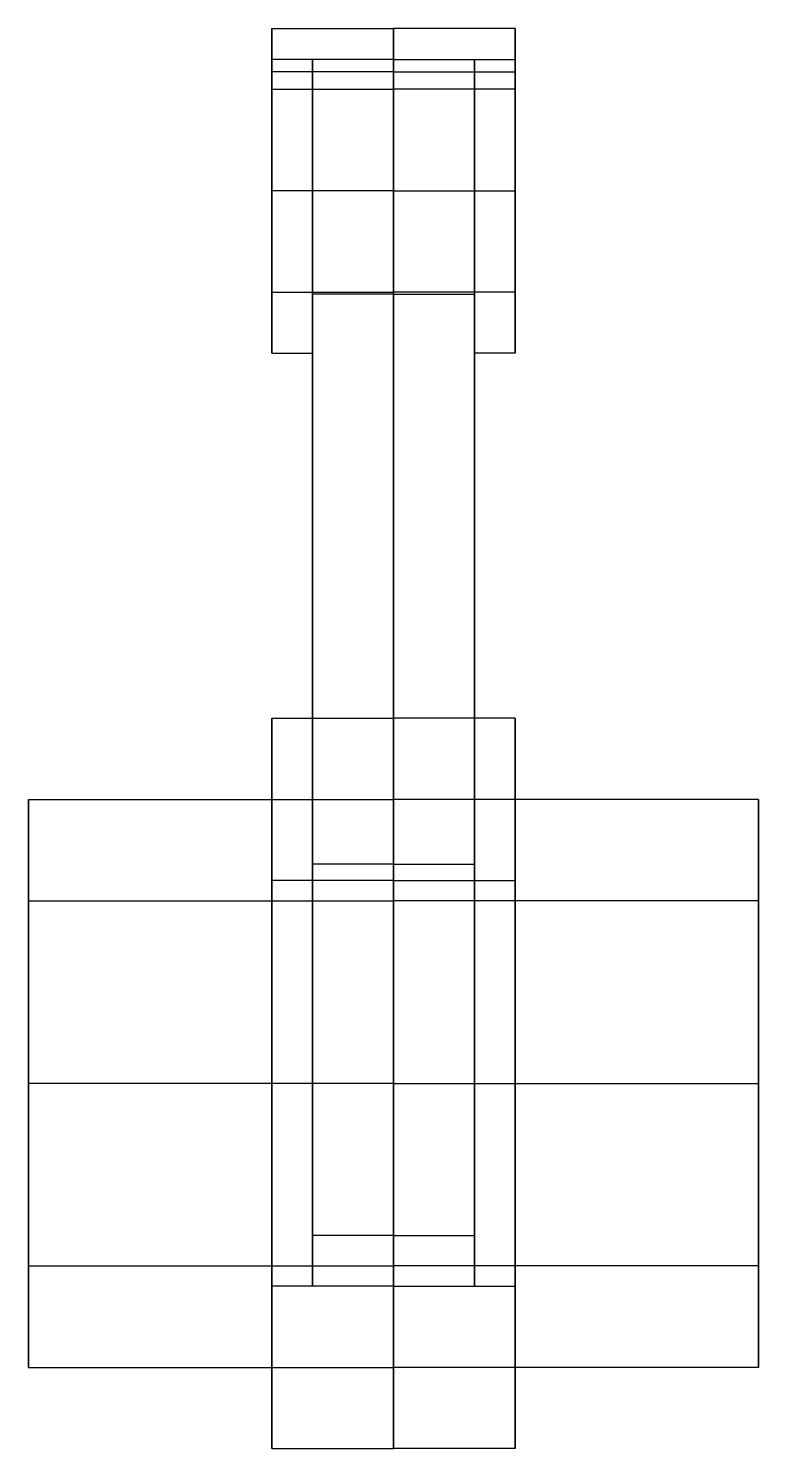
# Model space of a CAD drawing. Extents: x 0 to 2.18, y 0 to 1.81.
# Drawn here: x 1.662 to 2.181, y 0.796 to 1.806 of the extents above; entities that cross this region are included whole.
import ezdxf

# ---------------------------------------------------------------- set-up
doc = ezdxf.new("R2010")
doc.units = 0
doc.linetypes.add('HIDDEN', pattern=[9, 6, -3])
doc.layers.add('RIGHT', color=7, linetype='CONTINUOUS')
doc.layers.add('RIGHT_HID', color=7, linetype='HIDDEN')

msp = doc.modelspace()

# ---------------------------------------------------------------- linework, layer by layer
at = {"layer": 'RIGHT'}
for p, q in [((1.834615, 1.783727), (1.834615, 1.805769)), ((1.834615, 1.805769), (1.921153, 1.805769)), ((1.921153, 1.783727), (1.921153, 1.805769)), ((2.007692, 1.805769), (1.921153, 1.805769)), ((2.007692, 1.783727), (2.007692, 1.805769)), ((1.863461, 1.783727), (1.834615, 1.783727)), ((1.834615, 1.774906), (1.834615, 1.783727)), ((1.863461, 1.774906), (1.863461, 1.783727)), ((1.921153, 1.783727), (1.863461, 1.783727)), ((1.921153, 1.783727), (1.978846, 1.783727)), ((1.921153, 1.774906), (1.921153, 1.783727)), ((1.978846, 1.774906), (1.978846, 1.783727)), ((1.978846, 1.783727), (2.007692, 1.783727)), ((2.007692, 1.774906), (2.007692, 1.783727)), ((1.834615, 1.575), (1.834615, 1.774906)), ((1.863461, 1.774906), (1.834615, 1.774906)), ((1.921153, 1.774906), (1.863461, 1.774906)), ((1.863461, 1.315385), (1.863461, 1.774906)), ((1.921153, 1.774906), (1.978846, 1.774906)), ((1.921153, 1.315385), (1.921153, 1.774906)), ((1.978846, 1.315385), (1.978846, 1.774906)), ((1.978846, 1.774906), (2.007692, 1.774906)), ((2.007692, 1.575), (2.007692, 1.774906)), ((1.834615, 1.575), (1.863461, 1.575)), ((2.007692, 1.575), (1.978846, 1.575)), ((1.834615, 1.2), (1.834615, 1.315385)), ((1.834615, 1.315385), (1.921153, 1.315385)), ((1.921153, 1.2), (1.921153, 1.315385)), ((2.007692, 1.315385), (1.921153, 1.315385)), ((2.007692, 1.2), (2.007692, 1.315385)), ((1.661538, 0.853846), (1.661538, 1.257692)), ((1.661538, 1.257692), (1.834615, 1.257692)), ((2.180769, 1.257692), (2.007692, 1.257692)), ((2.180769, 0.853846), (2.180769, 1.257692)), ((1.834615, 0.911538), (1.834615, 1.2)), ((1.921153, 1.2), (1.834615, 1.2)), ((1.921153, 1.2), (2.007692, 1.2)), ((1.921153, 0.911538), (1.921153, 1.2)), ((2.007692, 0.911538), (2.007692, 1.2)), ((1.834615, 0.796154), (1.834615, 0.911538)), ((1.921153, 0.911538), (1.834615, 0.911538)), ((1.921153, 0.911538), (2.007692, 0.911538)), ((1.921153, 0.796154), (1.921153, 0.911538)), ((2.007692, 0.796154), (2.007692, 0.911538)), ((1.661538, 0.853846), (1.834615, 0.853846)), ((2.180769, 0.853846), (2.007692, 0.853846)), ((1.834615, 0.796154), (1.921153, 0.796154)), ((2.007692, 0.796154), (1.921153, 0.796154))]:
    msp.add_line(p, q, dxfattribs=at)
at = {"layer": 'RIGHT_HID', "linetype": 'HIDDEN'}
for p, q in [((1.834615, 1.805769), (1.834615, 1.575)), ((1.921153, 1.805769), (1.921153, 1.616884)), ((2.007692, 1.805769), (2.007692, 1.575)), ((1.863461, 1.783727), (1.863461, 1.774906)), ((1.978846, 1.783727), (1.978846, 1.774906)), ((1.863461, 1.774906), (1.863461, 1.575)), ((1.978846, 1.774906), (1.978846, 1.575)), ((1.834615, 1.618269), (1.834615, 1.7625)), ((1.834615, 1.7625), (1.834615, 1.690385)), ((1.834615, 1.7625), (1.921153, 1.7625)), ((1.921153, 1.618269), (1.921153, 1.7625)), ((1.921153, 1.7625), (1.921153, 1.690385)), ((2.007692, 1.7625), (1.921153, 1.7625)), ((2.007692, 1.618269), (2.007692, 1.7625)), ((2.007692, 1.7625), (2.007692, 1.690385)), ((1.834615, 1.690385), (1.834615, 1.618269)), ((1.921153, 1.690385), (1.834615, 1.690385)), ((1.921153, 1.690385), (1.921153, 1.618269)), ((1.921153, 1.690385), (2.007692, 1.690385)), ((2.007692, 1.690385), (2.007692, 1.618269)), ((1.834615, 1.618269), (1.921153, 1.618269)), ((1.863461, 1.575), (1.863461, 1.616884)), ((1.863461, 1.616884), (1.863461, 0.947671)), ((1.921153, 1.616884), (1.863461, 1.616884)), ((2.007692, 1.618269), (1.921153, 1.618269)), ((1.921153, 1.616884), (1.978846, 1.616884)), ((1.921153, 1.616884), (1.921153, 0.947671)), ((1.978846, 1.575), (1.978846, 1.616884)), ((1.978846, 1.616884), (1.978846, 0.947671)), ((1.834615, 1.315385), (1.834615, 1.2)), ((1.863461, 1.211683), (1.863461, 1.315385)), ((1.921153, 1.211683), (1.921153, 1.315385)), ((1.921153, 1.315385), (1.921153, 1.2)), ((1.978846, 1.211683), (1.978846, 1.315385)), ((2.007692, 1.315385), (2.007692, 1.2)), ((1.661538, 1.257692), (1.661538, 1.055769)), ((1.834615, 1.2), (1.834615, 1.257692)), ((1.834615, 1.257692), (1.834615, 1.2)), ((1.834615, 1.257692), (1.863461, 1.257692)), ((1.834615, 1.257692), (1.921153, 1.257692)), ((1.863461, 1.055769), (1.863461, 1.257692)), ((1.863461, 1.257692), (1.863461, 1.211683)), ((1.921153, 1.2), (1.921153, 1.257692)), ((1.921153, 1.257692), (1.921153, 1.2)), ((2.007692, 1.257692), (1.921153, 1.257692)), ((1.978846, 1.055769), (1.978846, 1.257692)), ((1.978846, 1.257692), (1.978846, 1.211683)), ((2.007692, 1.257692), (1.978846, 1.257692)), ((2.007692, 1.2), (2.007692, 1.257692)), ((2.007692, 1.257692), (2.007692, 1.2)), ((2.180769, 1.257692), (2.180769, 1.055769)), ((1.921153, 1.211683), (1.863461, 1.211683)), ((1.921153, 1.211683), (1.978846, 1.211683)), ((1.921153, 1.2), (1.921153, 1.211683)), ((1.834615, 1.2), (1.834615, 0.911538)), ((1.834615, 0.911538), (1.834615, 1.2)), ((1.834615, 1.2), (1.834615, 0.911538)), ((1.863461, 1.2), (1.834615, 1.2)), ((1.921153, 1.2), (1.834615, 1.2)), ((1.921153, 1.2), (1.834615, 1.2)), ((1.921153, 1.2), (1.863461, 1.2)), ((1.863461, 1.2), (1.863461, 0.911538)), ((1.863461, 0.911538), (1.863461, 1.2)), ((1.921153, 1.2), (1.863461, 1.2)), ((1.921153, 1.2), (1.978846, 1.2)), ((1.921153, 1.2), (1.978846, 1.2)), ((1.921153, 1.2), (2.007692, 1.2)), ((1.921153, 1.2), (2.007692, 1.2)), ((1.921153, 0.911538), (1.921153, 1.2)), ((1.921153, 1.2), (1.921153, 0.911538)), ((1.978846, 1.2), (1.978846, 0.911538)), ((1.978846, 0.911538), (1.978846, 1.2)), ((1.978846, 1.2), (2.007692, 1.2)), ((2.007692, 1.2), (2.007692, 0.911538)), ((2.007692, 0.911538), (2.007692, 1.2)), ((2.007692, 1.2), (2.007692, 0.911538)), ((1.661538, 0.925962), (1.661538, 1.185577)), ((1.661538, 1.185577), (1.661538, 1.055769)), ((1.661538, 1.185577), (1.921153, 1.185577)), ((1.921153, 0.925962), (1.921153, 1.185577)), ((1.921153, 1.185577), (1.921153, 1.055769)), ((2.180769, 1.185577), (1.921153, 1.185577)), ((2.180769, 0.925962), (2.180769, 1.185577)), ((2.180769, 1.185577), (2.180769, 1.055769)), ((1.661538, 1.055769), (1.661538, 0.853846)), ((1.661538, 1.055769), (1.661538, 0.925962)), ((1.863461, 1.055769), (1.661538, 1.055769)), ((1.921153, 1.055769), (1.661538, 1.055769)), ((1.863461, 0.947671), (1.863461, 1.055769)), ((1.921153, 1.055769), (1.921153, 0.925962)), ((1.921153, 1.055769), (2.180769, 1.055769)), ((1.978846, 0.947671), (1.978846, 1.055769)), ((1.978846, 1.055769), (2.180769, 1.055769)), ((2.180769, 1.055769), (2.180769, 0.853846)), ((2.180769, 1.055769), (2.180769, 0.925962)), ((1.921153, 0.947671), (1.863461, 0.947671)), ((1.921153, 0.947671), (1.978846, 0.947671)), ((1.921153, 0.947671), (1.921153, 0.853846)), ((1.661538, 0.925962), (1.921153, 0.925962)), ((2.180769, 0.925962), (1.921153, 0.925962)), ((1.834615, 0.911538), (1.834615, 0.796154)), ((1.834615, 0.911538), (1.834615, 0.853846)), ((1.834615, 0.853846), (1.834615, 0.911538)), ((1.863461, 0.911538), (1.834615, 0.911538)), ((1.921153, 0.911538), (1.834615, 0.911538)), ((1.921153, 0.911538), (1.834615, 0.911538)), ((1.921153, 0.911538), (1.863461, 0.911538)), ((1.921153, 0.911538), (1.863461, 0.911538)), ((1.921153, 0.911538), (1.978846, 0.911538)), ((1.921153, 0.911538), (1.978846, 0.911538)), ((1.921153, 0.911538), (2.007692, 0.911538)), ((1.921153, 0.911538), (2.007692, 0.911538)), ((1.921153, 0.853846), (1.921153, 0.911538)), ((1.921153, 0.911538), (1.921153, 0.796154)), ((1.921153, 0.911538), (1.921153, 0.853846)), ((1.921153, 0.853846), (1.921153, 0.911538)), ((1.978846, 0.911538), (2.007692, 0.911538)), ((2.007692, 0.911538), (2.007692, 0.796154)), ((2.007692, 0.911538), (2.007692, 0.853846)), ((2.007692, 0.853846), (2.007692, 0.911538)), ((1.834615, 0.853846), (1.921153, 0.853846)), ((1.834615, 0.853846), (1.921153, 0.853846)), ((2.007692, 0.853846), (1.921153, 0.853846)), ((2.007692, 0.853846), (1.921153, 0.853846))]:
    msp.add_line(p, q, dxfattribs=at)

doc.saveas('drawing.dxf')
